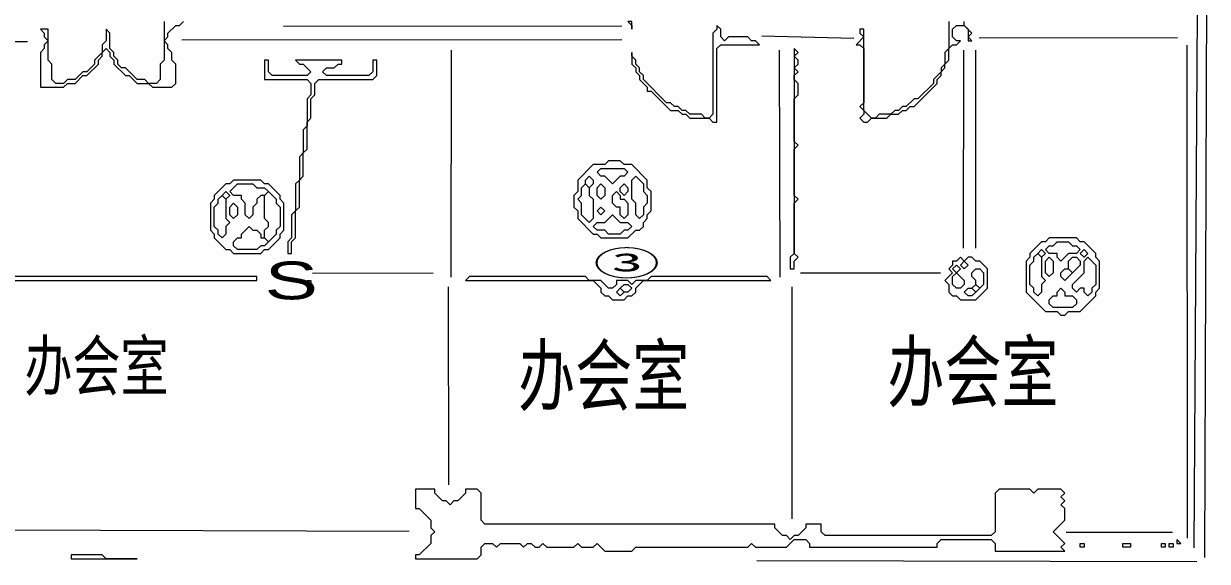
# Model space of a CAD drawing. Extents: x 10 to 1968, y 11 to 1392.
# Drawn here: x 1164.7 to 1470.9, y 485.4 to 624.4 of the extents above; entities that cross this region are included whole.
import ezdxf

# ---------------------------------------------------------------- set-up
doc = ezdxf.new("R2010")
doc.units = 0
for name, color, linetype, lineweight in [('OCR_TEXT', 6, 'Continuous', 0), ('TRACE_CURVE', 6, 'Continuous', 0), ('TRACE_STRAIGHT', 5, 'Continuous', 0), ('TRACE_TEXT_SYMBOL', 6, 'Continuous', 0)]:
    doc.layers.add(name, color=color, linetype=linetype, lineweight=lineweight)
doc.styles.add('wqy-unicode', font='wqy-unicode.lff')

msp = doc.modelspace()

# ---------------------------------------------------------------- linework, layer by layer
at = {"layer": 'TRACE_CURVE', "color": 6}
for points in [[(1396, 605), (1395, 605), (1393, 603), (1392, 603), (1391, 602), (1390, 602), (1389, 601), (1386, 601), (1385, 600), (1384, 600), (1382, 602), (1382, 623), (1381, 623), (1381, 622), (1382, 621), (1380, 619), (1381, 619), (1382, 618), (1382, 604), (1381, 603), (1382, 602), (1382, 601), (1381, 600), (1382, 599), (1383, 599), (1384, 600), (1388, 600), (1389, 601), (1391, 601), (1392, 602), (1393, 602), (1394, 603), (1395, 603), (1401, 609), (1401, 610), (1402, 611), (1402, 612), (1403, 613), (1403, 614), (1404, 615), (1404, 618), (1405, 619), (1406, 619), (1407, 620), (1406, 620), (1405, 621), (1405, 623), (1406, 624), (1408, 624), (1409, 623), (1409, 620), (1410, 620), (1409, 621), (1410, 622), (1408, 624), (1408, 625)], [(1404, 625), (1404, 618), (1403, 617), (1403, 614), (1402, 613), (1402, 612), (1400, 610), (1400, 609), (1396, 605)]]:
    msp.add_lwpolyline(points, dxfattribs=at)
at = {"layer": 'TRACE_STRAIGHT', "color": 5}
for p, q in [((1470.23, 486.37), (1470.88, 673.88)), ((1467.5, 488.87), (1468.34, 627.62)), ((1231.87, 623.81), (1319.38, 623.91)), ((968.13, 619.81), (1165.63, 619.87)), ((1205.63, 620.29), (1319.38, 620.36)), ((1355.62, 621.29), (1379.39, 620.73)), ((1411.87, 620.76), (1463.13, 620.86)), ((1465.61, 618.88), (1465.63, 491.38)), ((1275.28, 558.87), (1275.32, 617.62)), ((1360.11, 617.62), (1360.26, 558.87)), ((1407.84, 566.37), (1407.88, 617.63)), ((1410.87, 617.63), (1410.9, 566.37)), ((1239.37, 560), (1270.63, 559.92)), ((1365.62, 559.95), (1401.88, 559.95)), ((1274.45, 556.37), (1274.54, 505.12)), ((1363.44, 496.37), (1363.45, 556.37)), ((1106.87, 493.72), (1264.37, 493.13)), ((1434.38, 492.93), (1461.88, 492.93)), ((1354.38, 485.55), (1468.13, 485.35))]:
    msp.add_line(p, q, dxfattribs=at)
at = {"layer": 'TRACE_TEXT_SYMBOL', "color": 6}
for points in [[(1201, 625), (1201, 615), (1200, 614), (1200, 610), (1199, 609), (1197, 609), (1196, 610), (1194, 610), (1191, 613), (1190, 613), (1189, 614), (1189, 615), (1188, 616), (1188, 617), (1187, 618), (1187, 622), (1186, 623), (1186, 620), (1185, 619), (1185, 617), (1183, 615), (1183, 614), (1181, 612), (1180, 612), (1178, 610), (1176, 610), (1175, 609), (1173, 609), (1172, 610), (1172, 614), (1171, 615), (1171, 623), (1169, 623), (1170, 622), (1170, 621), (1171, 620), (1170, 619), (1170, 618), (1169, 617), (1169, 608), (1175, 608), (1176, 609), (1178, 609), (1180, 611), (1181, 611), (1184, 614), (1184, 615), (1185, 616), (1185, 617)], [(1185, 617), (1186, 618), (1187, 617), (1187, 616), (1188, 615), (1188, 614), (1191, 611), (1192, 611), (1194, 609), (1197, 609), (1198, 608), (1203, 608), (1204, 609), (1204, 614), (1203, 615), (1203, 617), (1202, 618), (1202, 619), (1201, 620), (1202, 621), (1202, 622), (1204, 624), (1205, 624), (1206, 625)], [(1266, 504), (1266, 499), (1267, 499), (1270, 496), (1270, 494), (1271, 493), (1270, 492), (1270, 490), (1267, 487), (1266, 487), (1266, 486), (1282, 486), (1283, 487), (1283, 489), (1284, 490), (1286, 490), (1287, 489), (1288, 490), (1293, 490), (1294, 489), (1295, 490), (1296, 490), (1297, 489), (1298, 489), (1299, 490), (1300, 489), (1307, 489), (1308, 490), (1309, 489), (1312, 489), (1313, 490), (1315, 488), (1322, 488), (1323, 489), (1352, 489), (1353, 490), (1354, 489), (1362, 489), (1364, 491), (1367, 491), (1368, 490), (1368, 489), (1401, 489), (1401, 490), (1402, 491), (1415, 491), (1416, 490), (1416, 488), (1434, 488), (1433, 489), (1434, 490), (1431, 493), (1434, 496), (1434, 499), (1433, 500), (1434, 501), (1433, 502), (1434, 503), (1433, 504), (1427, 504), (1426, 503), (1425, 504), (1417, 504), (1416, 503)], [(1416, 503), (1416, 493), (1415, 492), (1372, 492), (1371, 493), (1371, 495), (1367, 495), (1367, 494), (1365, 492), (1364, 492), (1363, 491), (1362, 492), (1361, 492), (1359, 494), (1359, 495), (1284, 495), (1283, 496), (1283, 503), (1282, 504), (1279, 504), (1279, 503), (1277, 501), (1276, 501), (1275, 500), (1274, 501), (1273, 501), (1271, 503), (1271, 504), (1266, 504)]]:
    msp.add_lwpolyline(points, dxfattribs=at)
for points in [[(1321, 625), (1322, 624), (1322, 623), (1322, 625)], [(1344, 624), (1344, 623), (1343, 622), (1343, 601), (1342, 600), (1341, 600), (1340, 601), (1337, 601), (1336, 602), (1335, 602), (1334, 603), (1333, 603), (1332, 604), (1331, 604), (1325, 610), (1325, 611), (1324, 612), (1324, 613), (1323, 614), (1323, 615), (1322, 616), (1322, 617), (1322, 614), (1323, 613), (1323, 612), (1324, 611), (1324, 610), (1326, 608), (1326, 607), (1327, 607), (1332, 602), (1334, 602), (1335, 601), (1336, 601), (1337, 600), (1342, 600), (1343, 599), (1344, 599), (1344, 618), (1345, 619), (1355, 619), (1354, 620), (1353, 620), (1352, 621), (1347, 621), (1346, 620), (1345, 621), (1345, 623)], [(1364, 618), (1364, 565), (1363, 564), (1363, 561), (1364, 561), (1364, 563), (1365, 564), (1364, 565), (1364, 578), (1365, 579), (1364, 580), (1364, 592), (1365, 593), (1364, 594), (1364, 605), (1365, 606), (1365, 609), (1364, 610), (1364, 611), (1365, 612), (1364, 613), (1365, 614), (1365, 615), (1364, 616), (1365, 617)], [(1227, 615), (1227, 610), (1238, 610), (1239, 609), (1239, 606), (1238, 605), (1238, 598), (1237, 597), (1237, 591), (1236, 590), (1236, 584), (1235, 583), (1235, 576), (1234, 575), (1234, 569), (1233, 568), (1233, 565), (1234, 565), (1234, 568), (1235, 569), (1235, 576), (1236, 577), (1236, 584), (1237, 585), (1237, 591), (1238, 592), (1238, 599), (1239, 600), (1239, 605), (1240, 606), (1240, 609), (1241, 610), (1255, 610), (1256, 611), (1256, 615), (1255, 615), (1255, 612), (1254, 611), (1243, 611), (1242, 612), (1243, 613), (1245, 613), (1246, 614), (1247, 614), (1247, 615), (1235, 615), (1236, 614), (1237, 614), (1239, 612), (1238, 611), (1229, 611), (1228, 612), (1228, 615)], [(1316, 589), (1315, 588), (1312, 588), (1308, 584), (1308, 581), (1307, 580), (1307, 577), (1308, 576), (1308, 574), (1312, 570), (1313, 570), (1314, 569), (1321, 569), (1323, 571), (1324, 571), (1325, 572), (1325, 573), (1326, 574), (1326, 575), (1327, 576), (1327, 581), (1326, 582), (1326, 584), (1322, 588), (1320, 588), (1319, 589)], [(1310, 584), (1311, 585), (1312, 584), (1312, 583), (1311, 582), (1310, 583)], [(1313, 586), (1314, 587), (1320, 587), (1321, 586), (1320, 585), (1319, 585), (1317, 583), (1315, 585), (1314, 585)], [(1322, 584), (1323, 585), (1325, 583), (1325, 581), (1326, 580), (1326, 578), (1325, 577), (1325, 575), (1324, 574), (1323, 575), (1323, 578), (1322, 579)], [(1219, 584), (1218, 583), (1217, 583), (1214, 580), (1214, 579), (1213, 578), (1213, 571), (1214, 570), (1214, 569), (1217, 566), (1218, 566), (1219, 565), (1226, 565), (1227, 566), (1228, 566), (1231, 569), (1231, 570), (1232, 571), (1232, 578), (1231, 579), (1231, 580), (1228, 583), (1227, 583), (1226, 584)], [(1220, 583), (1224, 583), (1225, 582), (1227, 582), (1228, 581), (1227, 580), (1226, 580), (1225, 579), (1225, 578), (1224, 577), (1224, 575), (1223, 574), (1222, 575), (1222, 578), (1221, 579), (1221, 580), (1219, 580), (1218, 581)], [(1309, 582), (1310, 583), (1311, 582), (1311, 580), (1312, 579), (1312, 574), (1311, 573), (1309, 575), (1309, 578), (1308, 579), (1309, 580)], [(1313, 582), (1314, 583), (1315, 582), (1315, 580), (1314, 579), (1313, 580)], [(1319, 582), (1320, 583), (1321, 582), (1321, 581), (1320, 580), (1319, 581)], [(1215, 579), (1216, 580), (1217, 579), (1217, 574), (1218, 573), (1217, 572), (1217, 570), (1216, 569), (1215, 570), (1215, 571), (1214, 572), (1214, 577), (1215, 578)], [(1216, 580), (1217, 581), (1218, 580), (1217, 579)], [(1227, 580), (1228, 581), (1230, 579), (1230, 578), (1231, 577), (1231, 572), (1230, 571), (1230, 570), (1228, 568), (1227, 569), (1227, 571), (1228, 572), (1228, 573), (1227, 574)], [(1317, 580), (1318, 581), (1319, 580), (1319, 579), (1320, 579), (1321, 578), (1321, 575), (1320, 574), (1319, 575), (1319, 577), (1318, 577), (1317, 578)], [(1218, 577), (1219, 578), (1220, 577), (1220, 575), (1219, 574), (1218, 575)], [(1313, 576), (1314, 577), (1315, 576), (1314, 575)], [(1317, 575), (1319, 573), (1321, 573), (1322, 572), (1321, 571), (1320, 571), (1319, 570), (1316, 570), (1315, 571), (1313, 571), (1312, 572), (1313, 573), (1315, 573)], [(1223, 572), (1224, 571), (1225, 571), (1226, 570), (1226, 569), (1227, 569), (1228, 568), (1227, 567), (1226, 567), (1225, 566), (1220, 566), (1219, 567), (1219, 568), (1220, 569), (1221, 569), (1221, 570)], [(1430, 569), (1429, 568), (1428, 568), (1425, 565), (1425, 564), (1424, 563), (1424, 555), (1429, 550), (1432, 550), (1433, 549), (1434, 549), (1435, 550), (1438, 550), (1442, 554), (1442, 555), (1443, 556), (1443, 563), (1442, 564), (1442, 565), (1439, 568), (1438, 568), (1437, 569)], [(1431, 567), (1432, 568), (1435, 568), (1436, 567), (1437, 567), (1438, 566), (1437, 565), (1435, 565), (1433, 563), (1432, 564), (1432, 565), (1430, 565), (1429, 566), (1430, 567)], [(1407, 564), (1406, 563), (1405, 563), (1405, 562), (1404, 561), (1405, 560), (1403, 558), (1404, 557), (1404, 555), (1405, 554), (1406, 554), (1407, 553), (1411, 553), (1414, 556), (1414, 561), (1412, 563), (1411, 563), (1410, 564), (1409, 564), (1408, 563)], [(1426, 564), (1427, 565), (1428, 564), (1428, 559), (1429, 558), (1428, 557), (1428, 555), (1427, 554), (1426, 555), (1426, 556), (1425, 557), (1425, 562), (1426, 563)], [(1427, 565), (1428, 566), (1429, 565), (1428, 564)], [(1429, 563), (1430, 564), (1431, 563), (1431, 560), (1430, 559), (1429, 560)], [(1435, 563), (1436, 564), (1437, 564), (1438, 563), (1438, 562), (1436, 560), (1435, 561)], [(1439, 563), (1440, 564), (1442, 562), (1442, 557), (1441, 556), (1441, 555), (1440, 554), (1439, 555), (1439, 556), (1438, 556), (1437, 555), (1436, 556), (1436, 557), (1439, 560)], [(1438, 565), (1439, 566), (1440, 565), (1439, 564)], [(1405, 561), (1406, 562), (1407, 561), (1406, 560)], [(1407, 562), (1408, 563), (1409, 562), (1408, 561)], [(1410, 560), (1411, 561), (1412, 561), (1413, 560), (1413, 557), (1412, 556), (1411, 557), (1411, 558), (1410, 559)], [(1433, 560), (1434, 561), (1435, 561), (1436, 560), (1434, 558), (1433, 559)], [(1150, 559), (1150, 558), (1225, 558), (1225, 559)], [(1238, 558), (1239, 558), (1239, 557), (1238, 557)], [(1280, 559), (1279, 558), (1312, 558), (1314, 556), (1314, 555), (1315, 554), (1316, 554), (1317, 553), (1320, 553), (1321, 554), (1322, 554), (1323, 555), (1323, 556), (1325, 558), (1358, 558), (1357, 559), (1327, 559), (1326, 558), (1323, 558), (1322, 557), (1321, 558), (1318, 558), (1318, 557), (1317, 556), (1316, 556), (1314, 558), (1311, 558), (1310, 559)], [(1405, 559), (1406, 560), (1408, 558), (1408, 557), (1407, 556), (1406, 556), (1405, 557)], [(1318, 555), (1319, 556), (1320, 555), (1319, 554)], [(1319, 556), (1320, 557), (1321, 557), (1322, 556), (1321, 555), (1320, 555)], [(1408, 555), (1409, 556), (1410, 556), (1411, 555), (1410, 554), (1409, 554)], [(1410, 556), (1411, 557), (1412, 556), (1411, 555)], [(1432, 555), (1433, 556), (1434, 555), (1434, 554), (1436, 554), (1437, 553), (1437, 552), (1436, 551), (1431, 551), (1430, 552), (1430, 553), (1431, 554), (1432, 554)], [(1438, 490), (1439, 490), (1439, 489), (1438, 489)], [(1449, 490), (1451, 490), (1451, 489), (1449, 489)], [(1459, 490), (1460, 490), (1460, 489), (1459, 489)], [(1461, 490), (1462, 490), (1462, 489), (1461, 489)], [(1463, 491), (1463, 490), (1464, 490)], [(1177, 487), (1177, 486), (1194, 486), (1186, 486), (1185, 487)]]:
    msp.add_lwpolyline(points, close=True, dxfattribs=at)

# ---------------------------------------------------------------- texts
at = {"layer": 'OCR_TEXT', "color": 6, "style": 'wqy-unicode'}
for s, height, width, p in [('③', 6.39, 1.989909, (1312, 559.28)), ('S', 9.77, 1.587931, (1227, 553.13)), ('办会室', 12.654, 0.72, (1164.86, 529.59)), ('办会室', 15.026, 0.72, (1292.58, 525.89)), ('办会室', 15.026, 0.72, (1388.08, 526.89))]:
    msp.add_text(s, height=height, dxfattribs=dict(at, width=width)).set_placement(p)

doc.saveas('drawing.dxf')
